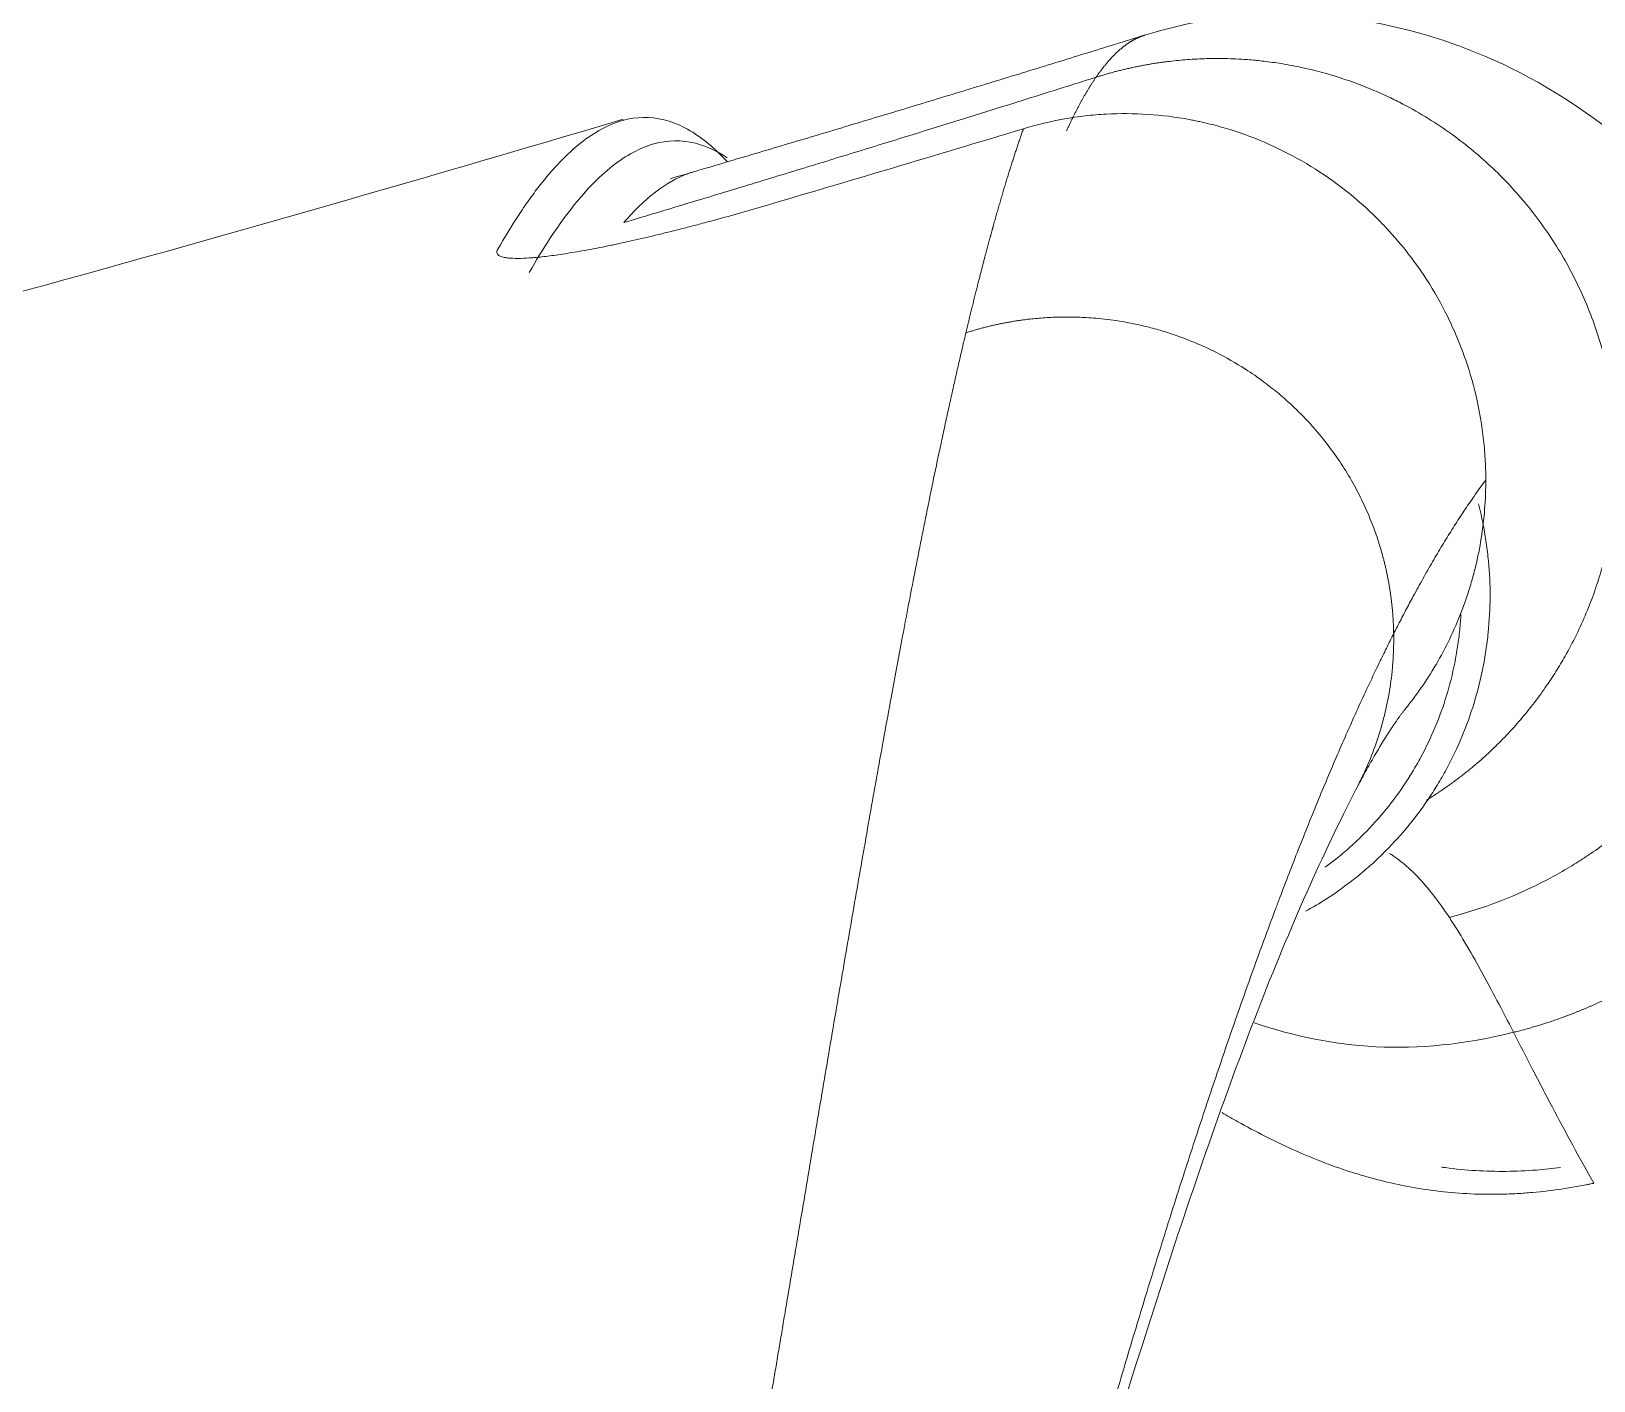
# Model space of a CAD drawing. Header units: millimetres. Extents: x 151130 to 215929, y 2134 to 34533.
# Drawn here: x 162833.34 to 162865.3, y 31170.01 to 31197.61 of the extents above; entities that cross this region are included whole.
import ezdxf

# ---------------------------------------------------------------- set-up
doc = ezdxf.new("R2010")
doc.units = ezdxf.units.MM
doc.layers.add('1', color=7, linetype='Continuous')

# ---------------------------------------------------------------- blocks, each defined once
blk = doc.blocks.new('SILLA GO 34006A')
at = {"layer": '1', "color": 0, "linetype": 'Continuous', "lineweight": 18}
for points, knots in [([(220.407, 398.684), (219.741, 399.956), (218.407, 402.893), (215.761, 410.461), (213.772, 417.367), (212.45, 422.56)], [0, 0, 0, 0, 0.253056, 0.505914, 1, 1, 1, 1]), ([(15.971, 412.712), (25.287, 412.705), (44.862, 412.282), (75.606, 410.26), (105.942, 406.79), (135.386, 402.062), (163.485, 396.339), (186.936, 390.508), (200.967, 386.494), (205.304, 385.204)], [0, 0, 0, 0, 0.145172, 0.305485, 0.480807, 0.622053, 0.771552, 0.929187, 1, 1, 1, 1]), ([(225.151, 406.966), (225.148, 406.967), (225.145, 406.968), (225.138, 406.969), (225.129, 406.971), (225.106, 406.976), (225.061, 406.985), (224.97, 407.003), (224.892, 407.018), (224.736, 407.047), (224.631, 407.064), (224.317, 407.112), (224.002, 407.15), (223.686, 407.172), (223.527, 407.181), (223.474, 407.184), (223.368, 407.188), (223.316, 407.189), (223.052, 407.195), (222.842, 407.193), (222.214, 407.164), (221.8, 407.116), (221.183, 407.002), (220.979, 406.957), (220.673, 406.879), (220.521, 406.838), (220.369, 406.792), (220.268, 406.761), (220.217, 406.746), (219.764, 406.599), (219.373, 406.446), (218.61, 406.102), (218.239, 405.912), (217.765, 405.647), (217.657, 405.585), (217.549, 405.521)], [0, 0, 0, 0, 0.00124, 0.00124, 0.00248, 0.004961, 0.009922, 0.019843, 0.039686, 0.039686, 0.079373, 0.079373, 0.158746, 0.198432, 0.198432, 0.218276, 0.218276, 0.238119, 0.238119, 0.317492, 0.317492, 0.476238, 0.476238, 0.555611, 0.555611, 0.595297, 0.61514, 0.61514, 0.634984, 0.634984, 0.79373, 0.79373, 0.952475, 0.952475, 1, 1, 1, 1]), ([(223.512, 403.879), (223.64, 404.128), (223.77, 404.381), (223.969, 404.766), (224.035, 404.895), (224.17, 405.153), (224.238, 405.282), (224.579, 405.93), (224.862, 406.447), (225.151, 406.966)], [0, 0, 0, 0, 0.25, 0.25, 0.375, 0.375, 0.5, 0.5, 1, 1, 1, 1]), ([(222.199, 401.529), (222.305, 401.69), (222.411, 401.861), (222.625, 402.224), (222.733, 402.414), (223.061, 403.009), (223.283, 403.436), (223.512, 403.879)], [0, 0, 0, 0, 0.25, 0.25, 0.5, 0.5, 1, 1, 1, 1]), ([(219.259, 401.404), (219.403, 401.324), (219.545, 401.24), (219.887, 401.02), (220.084, 400.879), (220.37, 400.652), (220.464, 400.573), (220.601, 400.452), (220.647, 400.41), (220.737, 400.327), (220.781, 400.285), (220.999, 400.071), (221.164, 399.893), (221.475, 399.52), (221.621, 399.326), (221.826, 399.024), (221.925, 398.87), (222.019, 398.711), (222.08, 398.605), (222.11, 398.551), (222.256, 398.28), (222.362, 398.059), (222.55, 397.608), (222.632, 397.379), (222.775, 396.913), (222.835, 396.676), (222.896, 396.374), (222.907, 396.314), (222.929, 396.192), (222.939, 396.131), (222.966, 395.948), (222.981, 395.826), (223.018, 395.459), (223.031, 395.215), (223.033, 394.727), (223.021, 394.483), (222.987, 394.117), (222.965, 393.934), (222.937, 393.751), (222.916, 393.629), (222.905, 393.568), (222.865, 393.36), (222.832, 393.213), (222.796, 393.069)], [0, 0, 0, 0, 0.051347, 0.051347, 0.12658, 0.12658, 0.164197, 0.164197, 0.183005, 0.183005, 0.201813, 0.201813, 0.277046, 0.277046, 0.35228, 0.35228, 0.389896, 0.408704, 0.408704, 0.427513, 0.427513, 0.502746, 0.502746, 0.577979, 0.577979, 0.653212, 0.653212, 0.672021, 0.672021, 0.690829, 0.690829, 0.728446, 0.728446, 0.803679, 0.803679, 0.878912, 0.878912, 0.916529, 0.935337, 0.935337, 0.954145, 0.954145, 1, 1, 1, 1]), ([(220.976, 400.222), (221.001, 400.237), (221.027, 400.254), (221.107, 400.307), (221.161, 400.347), (221.27, 400.433), (221.325, 400.48), (221.434, 400.579), (221.597, 400.739), (221.761, 400.928), (221.98, 401.209), (222.089, 401.363), (222.199, 401.529)], [0, 0, 0, 0, 0.062793, 0.062793, 0.19668, 0.19668, 0.330566, 0.330566, 0.464453, 0.732227, 0.732227, 1, 1, 1, 1]), ([(222.436, 395.324), (222.431, 395.431), (222.422, 395.538), (222.4, 395.759), (222.386, 395.873), (222.36, 396.044), (222.351, 396.101), (222.331, 396.215), (222.321, 396.271), (222.264, 396.553), (222.208, 396.774), (222.075, 397.21), (221.998, 397.424), (221.823, 397.844), (221.725, 398.05), (221.588, 398.304), (221.56, 398.354), (221.503, 398.454), (221.474, 398.503), (221.385, 398.65), (221.324, 398.746), (221.133, 399.028), (220.997, 399.209), (220.706, 399.557), (220.553, 399.724), (220.349, 399.923), (220.308, 399.963), (220.224, 400.04), (220.182, 400.079), (220.053, 400.193), (219.966, 400.266), (219.806, 400.393), (219.735, 400.448), (219.662, 400.501)], [0, 0, 0, 0, 0.053003, 0.053003, 0.109388, 0.109388, 0.137581, 0.137581, 0.165774, 0.165774, 0.278545, 0.278545, 0.391317, 0.391317, 0.504088, 0.504088, 0.532281, 0.532281, 0.560474, 0.560474, 0.616859, 0.616859, 0.729631, 0.729631, 0.842402, 0.842402, 0.870595, 0.870595, 0.898788, 0.898788, 0.955173, 0.955173, 1, 1, 1, 1]), ([(221.295, 397.269), (221.355, 397.195), (221.414, 397.119), (221.502, 397.002), (221.532, 396.961), (221.59, 396.88), (221.676, 396.757), (221.758, 396.632), (221.917, 396.38), (222.015, 396.207), (222.198, 395.856), (222.282, 395.677), (222.436, 395.311), (222.506, 395.124), (222.585, 394.886), (222.6, 394.838), (222.629, 394.742), (222.644, 394.694), (222.685, 394.549), (222.711, 394.453), (222.781, 394.162), (222.82, 393.967), (222.882, 393.575), (222.905, 393.378), (222.937, 392.981), (222.944, 392.782), (222.944, 392.582)], [0, 0, 0, 0, 0.056798, 0.056798, 0.086273, 0.086273, 0.115749, 0.174699, 0.174699, 0.292599, 0.292599, 0.410499, 0.410499, 0.528399, 0.528399, 0.557874, 0.557874, 0.587349, 0.587349, 0.646299, 0.646299, 0.7642, 0.7642, 0.8821, 0.8821, 1, 1, 1, 1]), ([(222.944, 392.582), (222.944, 392.509), (222.943, 392.437), (222.939, 392.291), (222.935, 392.218), (222.922, 392), (222.91, 391.856), (222.859, 391.425), (222.81, 391.142), (222.678, 390.581), (222.596, 390.304), (222.473, 389.962), (222.448, 389.894), (222.395, 389.759), (222.367, 389.691), (222.282, 389.492), (222.222, 389.361), (222.031, 388.974), (221.889, 388.724), (221.577, 388.242), (221.408, 388.01), (221.201, 387.758), (221.177, 387.73), (221.131, 387.675), (221.06, 387.593), (220.988, 387.512), (220.841, 387.354), (220.741, 387.251), (220.432, 386.953), (220.215, 386.768), (219.762, 386.421), (219.524, 386.26), (219.028, 385.965), (218.773, 385.834), (218.253, 385.602), (217.987, 385.502), (217.579, 385.375), (217.442, 385.337), (217.234, 385.285), (217.129, 385.261), (217.024, 385.239), (216.953, 385.224), (216.918, 385.218), (216.599, 385.158), (216.316, 385.123), (215.749, 385.086), (215.465, 385.085), (215.039, 385.108), (214.825, 385.126), (214.612, 385.153), (214.469, 385.174), (214.398, 385.185), (214.044, 385.248), (213.764, 385.315), (213.487, 385.398)], [0, 0, 0, 0, 0.015625, 0.015625, 0.03125, 0.03125, 0.0625, 0.0625, 0.125, 0.125, 0.1875, 0.1875, 0.203125, 0.203125, 0.21875, 0.21875, 0.25, 0.25, 0.3125, 0.3125, 0.375, 0.375, 0.382812, 0.382812, 0.390625, 0.40625, 0.40625, 0.4375, 0.4375, 0.5, 0.5, 0.5625, 0.5625, 0.625, 0.625, 0.6875, 0.6875, 0.71875, 0.71875, 0.734375, 0.742187, 0.742187, 0.75, 0.75, 0.8125, 0.8125, 0.875, 0.875, 0.90625, 0.921875, 0.921875, 0.9375, 0.9375, 1, 1, 1, 1]), ([(203.379, 388.34), (203.663, 387.844), (203.946, 387.412), (204.513, 386.685), (204.796, 386.389), (205.363, 385.941), (205.647, 385.788), (206.213, 385.63), (206.497, 385.625), (206.996, 385.751), (207.212, 385.849), (207.427, 385.993)], [0, 0, 0, 0, 0.210062, 0.210062, 0.420124, 0.420124, 0.630186, 0.630186, 0.840248, 0.840248, 1, 1, 1, 1]), ([(202.737, 387.865), (202.722, 387.891), (202.711, 387.937), (202.736, 387.973), (202.78, 388.004), (202.811, 388.016), (202.872, 388.031), (202.895, 388.035), (202.944, 388.042), (202.972, 388.045), (203.06, 388.051), (203.194, 388.053), (203.363, 388.044), (203.548, 388.029), (203.65, 388.018), (203.815, 387.998), (203.872, 387.991), (203.989, 387.974), (204.049, 387.965), (204.235, 387.936), (204.496, 387.892), (204.783, 387.837), (204.971, 387.799), (205.009, 387.791), (205.086, 387.775), (205.125, 387.767), (205.242, 387.742), (205.322, 387.725), (205.564, 387.671), (205.729, 387.633), (206.068, 387.553), (206.241, 387.51), (206.507, 387.443), (206.641, 387.409), (206.778, 387.373), (206.869, 387.349), (206.916, 387.336), (207.147, 387.275), (207.333, 387.224), (207.708, 387.118), (207.896, 387.064), (208.085, 387.009)], [0, 0, 0, 0, 0.0625, 0.125, 0.125, 0.1875, 0.1875, 0.21875, 0.21875, 0.25, 0.25, 0.3125, 0.375, 0.375, 0.4375, 0.4375, 0.46875, 0.46875, 0.5, 0.5, 0.5625, 0.625, 0.625, 0.640625, 0.640625, 0.65625, 0.65625, 0.6875, 0.6875, 0.75, 0.75, 0.8125, 0.8125, 0.84375, 0.859375, 0.859375, 0.875, 0.875, 0.9375, 0.9375, 1, 1, 1, 1]), ([(207.427, 386.07), (207.424, 386.067), (207.422, 386.064), (207.276, 385.908), (207.134, 385.775), (206.707, 385.435), (206.422, 385.288), (205.854, 385.146), (205.57, 385.152), (205.002, 385.311), (204.719, 385.465), (204.152, 385.914), (203.868, 386.21), (203.514, 386.665), (203.444, 386.761), (203.302, 386.959), (203.231, 387.063), (203.019, 387.386), (202.878, 387.618), (202.737, 387.865)], [0, 0, 0, 0, 0.00177, 0.00177, 0.092518, 0.092518, 0.274014, 0.274014, 0.455511, 0.455511, 0.637007, 0.637007, 0.818504, 0.818504, 0.863878, 0.863878, 0.909252, 0.909252, 1, 1, 1, 1]), ([(205.315, 387.318), (205.533, 387.066), (205.751, 386.856), (206.187, 386.522), (206.405, 386.398), (206.661, 386.306), (206.698, 386.293), (206.735, 386.282)], [0, 0, 0, 0, 0.46075, 0.46075, 0.9215, 0.9215, 1, 1, 1, 1]), ([(213.488, 385.399), (212.588, 385.671), (211.688, 385.941), (209.888, 386.478), (208.987, 386.745), (208.085, 387.009)], [0, 0, 0, 0, 0.5, 0.5, 1, 1, 1, 1]), ([(215.858, 383.52), (217.317, 383.05), (219.676, 382.861), (223.25, 383.889), (225.043, 385.045), (225.956, 385.814)], [0, 0, 0, 0, 0.438033, 0.704345, 1, 1, 1, 1])]:
    blk.add_open_spline(points, degree=3, knots=knots, dxfattribs=at)
at = {"layer": '1', "color": 0, "linetype": 'Continuous', "lineweight": 13}
for points, knots in [([(212.618, 421.311), (212.651, 421.186), (212.716, 420.937), (212.847, 420.435), (213.012, 419.808), (213.211, 419.058), (213.411, 418.313), (213.61, 417.574), (213.81, 416.84), (214.009, 416.111), (214.209, 415.389), (214.409, 414.672), (214.61, 413.962), (214.81, 413.258), (215.011, 412.56), (215.212, 411.869), (215.413, 411.185), (215.614, 410.507), (215.816, 409.837), (216.017, 409.174), (216.219, 408.518), (216.433, 407.834), (216.714, 406.945), (217.064, 405.866), (217.471, 404.646), (217.879, 403.462), (218.271, 402.362), (218.556, 401.591), (218.83, 400.865), (219.121, 400.11), (219.522, 399.113), (219.867, 398.296), (220.143, 397.665), (220.351, 397.204), (220.559, 396.755), (220.746, 396.361), (220.914, 396.019), (221.011, 395.824), (221.06, 395.726)], [0, 0, 0, 0, 0.011786, 0.023573, 0.047558, 0.071547, 0.095542, 0.119539, 0.14354, 0.167542, 0.191545, 0.215549, 0.239551, 0.263555, 0.287562, 0.311573, 0.335589, 0.35961, 0.383636, 0.407667, 0.431704, 0.455746, 0.483802, 0.531912, 0.580043, 0.628194, 0.676366, 0.718536, 0.728579, 0.772782, 0.821029, 0.869301, 0.893448, 0.917601, 0.941761, 0.965927, 0.982962, 1, 1, 1, 1]), ([(212.311, 389.575), (212.301, 389.617), (212.281, 389.703), (212.25, 389.834), (212.218, 389.97), (212.186, 390.109), (212.153, 390.253), (212.119, 390.402), (212.084, 390.555), (212.049, 390.712), (212.013, 390.874), (211.976, 391.04), (211.938, 391.211), (211.9, 391.387), (211.861, 391.567), (211.734, 392.156), (211.53, 393.137), (211.257, 394.513), (211.011, 395.8), (210.763, 397.136), (210.506, 398.55), (210.236, 400.074), (209.975, 401.571), (209.711, 403.111), (209.439, 404.706), (209.159, 406.364), (208.883, 408.008), (208.688, 409.168), (208.575, 409.837), (208.545, 410.019), (208.514, 410.202), (208.483, 410.385), (208.452, 410.568), (208.421, 410.751), (208.39, 410.934), (208.359, 411.117), (208.329, 411.3), (208.298, 411.483), (208.267, 411.667), (208.236, 411.85), (208.205, 412.033), (208.173, 412.217), (208.142, 412.4), (208.111, 412.584), (208.08, 412.767), (208.049, 412.95), (208.018, 413.134), (207.987, 413.317), (207.955, 413.501), (207.924, 413.684), (207.893, 413.868), (207.861, 414.051), (207.83, 414.235), (207.799, 414.418), (207.767, 414.602), (207.736, 414.785), (207.704, 414.969), (207.673, 415.152), (207.641, 415.336), (207.61, 415.519), (207.578, 415.703), (207.547, 415.886), (207.515, 416.069), (207.483, 416.252), (207.452, 416.436), (207.42, 416.619), (207.388, 416.802), (207.357, 416.985), (207.325, 417.168), (207.293, 417.351), (207.261, 417.534), (207.229, 417.717), (207.197, 417.9), (207.176, 418.022), (207.165, 418.083)], [0, 0, 0, 0, 0.006261, 0.01268, 0.019255, 0.025988, 0.032877, 0.039923, 0.047126, 0.054484, 0.062, 0.069671, 0.077498, 0.085481, 0.09362, 0.101914, 0.164392, 0.221127, 0.272152, 0.317494, 0.37487, 0.429738, 0.482113, 0.532009, 0.587642, 0.64178, 0.694433, 0.745609, 0.751308, 0.756998, 0.762682, 0.768357, 0.774025, 0.779686, 0.785339, 0.790985, 0.796623, 0.802253, 0.807876, 0.813492, 0.8191, 0.8247, 0.830293, 0.835879, 0.841457, 0.847028, 0.852591, 0.858147, 0.863695, 0.869236, 0.874769, 0.880295, 0.885814, 0.891325, 0.896829, 0.902325, 0.907814, 0.913295, 0.91877, 0.924236, 0.929696, 0.935148, 0.940592, 0.94603, 0.95146, 0.956882, 0.962298, 0.967706, 0.973106, 0.9785, 0.983886, 0.989264, 0.994636, 1, 1, 1, 1]), ([(222.035, 406.636), (222.063, 406.64), (222.091, 406.644), (222.326, 406.675), (222.533, 406.695), (223.154, 406.733), (223.567, 406.728), (224.144, 406.683), (224.309, 406.665), (224.475, 406.644)], [0, 0, 0, 0, 0.033953, 0.033953, 0.287809, 0.287809, 0.795519, 0.795519, 1, 1, 1, 1]), ([(229.076, 389.396), (229.094, 389.422), (229.236, 389.628), (229.484, 390.02), (229.788, 390.584), (230.046, 391.154), (230.261, 391.723), (230.44, 392.309), (230.582, 392.913), (230.685, 393.54), (230.745, 394.17), (230.761, 394.799), (230.736, 395.423), (230.672, 396.008), (230.579, 396.558), (230.46, 397.076), (230.31, 397.591), (230.129, 398.103), (229.917, 398.606), (229.675, 399.099), (229.448, 399.499), (229.249, 399.816), (229.088, 400.057), (228.915, 400.299), (228.729, 400.541), (228.533, 400.782), (228.324, 401.02), (228.104, 401.255), (227.872, 401.485), (227.63, 401.71), (227.378, 401.929), (227.116, 402.14), (226.801, 402.376), (226.436, 402.625), (226.021, 402.878), (225.611, 403.101), (225.316, 403.243), (225.14, 403.322), (225.082, 403.348), (225.024, 403.373), (224.966, 403.398), (224.909, 403.422), (224.851, 403.445), (224.794, 403.468), (224.738, 403.491), (224.681, 403.513), (224.625, 403.534), (224.569, 403.555), (224.514, 403.576), (224.458, 403.596), (224.403, 403.615), (224.348, 403.634), (224.294, 403.653), (224.24, 403.671), (224.186, 403.688), (224.132, 403.705), (224.079, 403.722), (224.026, 403.738), (223.973, 403.754), (223.921, 403.77), (223.869, 403.785), (223.817, 403.799), (223.765, 403.814), (223.714, 403.828), (223.663, 403.841), (223.613, 403.854), (223.562, 403.867), (223.529, 403.875), (223.512, 403.879)], [0, 0, 0, 0, 0.005233, 0.041087, 0.076225, 0.110543, 0.143943, 0.176346, 0.211293, 0.246195, 0.280972, 0.315538, 0.34982, 0.383763, 0.412509, 0.441669, 0.471166, 0.500944, 0.53093, 0.561035, 0.591174, 0.606633, 0.622532, 0.638843, 0.655532, 0.672563, 0.689902, 0.707522, 0.72539, 0.743473, 0.761733, 0.780129, 0.79863, 0.82612, 0.8526, 0.878078, 0.902591, 0.906095, 0.909572, 0.913024, 0.91645, 0.919851, 0.923227, 0.926578, 0.929904, 0.933205, 0.936482, 0.939734, 0.942963, 0.946167, 0.949348, 0.952506, 0.95564, 0.958752, 0.96184, 0.964907, 0.96795, 0.970972, 0.973971, 0.976948, 0.979904, 0.982838, 0.985751, 0.988643, 0.991513, 0.994363, 0.997192, 1, 1, 1, 1]), ([(225.741, 385.634), (225.776, 385.663), (225.812, 385.692), (226.078, 385.916), (226.3, 386.121), (226.619, 386.448), (226.722, 386.56), (226.849, 386.703), (226.874, 386.732), (226.924, 386.79), (226.998, 386.877), (227.07, 386.966), (227.307, 387.263), (227.484, 387.509), (227.811, 388.016), (227.962, 388.278), (228.169, 388.681), (228.267, 388.886), (228.373, 389.13), (228.417, 389.236), (228.446, 389.307), (228.46, 389.342), (228.585, 389.663), (228.682, 389.95), (228.844, 390.532), (228.911, 390.826), (229.014, 391.42), (229.051, 391.72), (229.079, 392.099), (229.084, 392.175), (229.089, 392.29), (229.091, 392.328), (229.094, 392.404), (229.095, 392.442), (229.099, 392.633), (229.098, 392.785), (229.086, 393.239), (229.062, 393.539), (228.985, 394.137), (228.932, 394.434), (228.83, 394.876), (228.792, 395.023), (228.729, 395.243), (228.707, 395.316), (228.661, 395.462), (228.638, 395.534), (228.515, 395.895), (228.403, 396.176), (228.153, 396.725), (228.014, 396.993), (227.71, 397.515), (227.545, 397.769), (227.321, 398.079), (227.275, 398.14), (227.183, 398.262), (227.136, 398.322), (226.993, 398.5), (226.895, 398.615), (226.593, 398.955), (226.381, 399.17), (225.938, 399.58), (225.706, 399.774), (225.342, 400.048), (225.218, 400.137), (225.028, 400.266), (224.964, 400.308), (224.836, 400.391), (224.771, 400.432), (224.445, 400.63), (224.179, 400.775), (223.634, 401.037), (223.355, 401.155), (222.786, 401.363), (222.496, 401.453), (222.199, 401.529)], [0, 0, 0, 0, 0.006862, 0.006862, 0.052004, 0.052004, 0.074576, 0.074576, 0.080218, 0.080218, 0.085861, 0.097147, 0.097147, 0.14229, 0.14229, 0.187432, 0.187432, 0.210004, 0.221289, 0.226932, 0.226932, 0.232575, 0.232575, 0.277718, 0.277718, 0.32286, 0.32286, 0.368003, 0.368003, 0.379289, 0.379289, 0.384931, 0.384931, 0.390574, 0.390574, 0.413146, 0.413146, 0.458288, 0.458288, 0.503431, 0.503431, 0.526002, 0.526002, 0.537288, 0.537288, 0.548573, 0.548573, 0.593716, 0.593716, 0.638859, 0.638859, 0.684001, 0.684001, 0.695287, 0.695287, 0.706573, 0.706573, 0.729144, 0.729144, 0.774287, 0.774287, 0.819429, 0.819429, 0.842001, 0.842001, 0.853286, 0.853286, 0.864572, 0.864572, 0.909715, 0.909715, 0.954857, 0.954857, 1, 1, 1, 1]), ([(221.735, 399.13), (221.74, 399.127), (221.778, 399.103), (221.848, 399.059), (221.944, 398.996), (222.041, 398.932), (222.137, 398.865), (222.234, 398.796), (222.33, 398.725), (222.499, 398.597), (222.737, 398.404), (223.039, 398.134), (223.337, 397.84), (223.63, 397.52), (223.907, 397.183), (224.158, 396.84), (224.376, 396.51), (224.591, 396.151), (224.801, 395.753), (225.003, 395.307), (225.175, 394.857), (225.319, 394.407), (225.433, 393.96), (225.521, 393.52), (225.588, 393.046), (225.63, 392.536), (225.639, 391.985), (225.61, 391.436), (225.545, 390.892), (225.444, 390.356), (225.31, 389.835), (225.142, 389.325), (224.94, 388.826), (224.703, 388.334), (224.431, 387.855), (224.124, 387.391), (223.798, 386.966), (223.455, 386.572), (223.093, 386.205), (222.689, 385.846), (222.247, 385.503), (221.766, 385.181), (221.333, 384.934), (220.946, 384.741), (220.596, 384.585), (220.184, 384.426), (219.714, 384.275), (219.234, 384.153), (218.792, 384.069), (218.43, 384.019), (218.063, 383.982), (217.674, 383.961), (217.248, 383.962), (216.852, 383.981), (216.585, 384.007), (216.433, 384.026), (216.388, 384.031), (216.343, 384.037), (216.299, 384.044), (216.254, 384.05), (216.209, 384.057), (216.165, 384.064), (216.121, 384.071), (216.077, 384.078), (216.032, 384.086), (215.988, 384.094), (215.945, 384.102), (215.901, 384.11), (215.857, 384.119), (215.814, 384.127), (215.771, 384.136), (215.727, 384.145), (215.684, 384.155), (215.641, 384.164), (215.598, 384.174), (215.556, 384.184), (215.513, 384.194), (215.471, 384.205), (215.429, 384.215), (215.387, 384.226), (215.345, 384.237), (215.303, 384.248), (215.261, 384.26), (215.22, 384.271), (215.178, 384.283), (215.137, 384.295), (215.096, 384.307), (215.055, 384.32), (215.014, 384.332), (214.987, 384.341), (214.974, 384.345)], [0, 0, 0, 0, 0.000825, 0.005611, 0.01045, 0.015344, 0.020293, 0.025297, 0.030355, 0.03547, 0.052014, 0.069093, 0.086707, 0.104851, 0.123945, 0.141911, 0.158605, 0.173901, 0.194812, 0.21547, 0.235796, 0.255714, 0.275163, 0.294091, 0.312439, 0.335626, 0.358833, 0.382016, 0.405117, 0.428078, 0.450844, 0.473192, 0.495895, 0.518901, 0.542149, 0.565578, 0.589136, 0.609816, 0.631586, 0.654345, 0.677994, 0.702401, 0.727416, 0.740927, 0.757134, 0.775836, 0.796788, 0.819499, 0.838368, 0.853688, 0.865721, 0.885011, 0.902938, 0.919582, 0.935035, 0.936948, 0.938858, 0.940766, 0.94267, 0.944571, 0.94647, 0.948365, 0.950257, 0.952146, 0.954032, 0.955914, 0.957793, 0.959669, 0.961541, 0.963409, 0.965275, 0.967136, 0.968994, 0.970849, 0.972699, 0.974546, 0.97639, 0.97823, 0.980065, 0.981898, 0.983726, 0.98555, 0.987371, 0.989187, 0.991, 0.992808, 0.994612, 0.996412, 0.998208, 1, 1, 1, 1]), ([(220.347, 398.798), (220.394, 398.707), (220.515, 398.455), (220.686, 398.032), (220.844, 397.527), (220.96, 397.016), (221.013, 396.646), (221.035, 396.423), (221.041, 396.346), (221.047, 396.27), (221.051, 396.193), (221.055, 396.116), (221.058, 396.038), (221.06, 395.961), (221.061, 395.883), (221.061, 395.805), (221.061, 395.753), (221.06, 395.726)], [0, 0, 0, 0, 0.096167, 0.262869, 0.42901, 0.59387, 0.756804, 0.780844, 0.804949, 0.829119, 0.853352, 0.877646, 0.902002, 0.926416, 0.950888, 0.975416, 1, 1, 1, 1]), ([(221.06, 395.726), (221.06, 395.713), (221.06, 395.687), (221.059, 395.647), (221.057, 395.607), (221.056, 395.568), (221.054, 395.528), (221.052, 395.488), (221.05, 395.448), (221.048, 395.408), (221.045, 395.369), (221.042, 395.329), (221.039, 395.289), (221.035, 395.249), (221.031, 395.209), (221.027, 395.169), (221.023, 395.129), (221.019, 395.089), (221.014, 395.049), (221.009, 395.009), (221.004, 394.969), (220.998, 394.929), (220.992, 394.889), (220.986, 394.849), (220.98, 394.809), (220.973, 394.769), (220.967, 394.729), (220.96, 394.689), (220.952, 394.649), (220.945, 394.609), (220.937, 394.569), (220.929, 394.53), (220.921, 394.49), (220.912, 394.45), (220.904, 394.41), (220.895, 394.371), (220.885, 394.331), (220.876, 394.291), (220.866, 394.252), (220.856, 394.212), (220.846, 394.173), (220.835, 394.133), (220.824, 394.094), (220.813, 394.054), (220.802, 394.015), (220.79, 393.976), (220.779, 393.937), (220.731, 393.781), (220.636, 393.508), (220.474, 393.121), (220.28, 392.731), (220.053, 392.344), (219.794, 391.964), (219.538, 391.641), (219.295, 391.368), (219.07, 391.138), (218.818, 390.906), (218.591, 390.718), (218.329, 390.518), (217.965, 390.266), (217.521, 390.012), (217.087, 389.809), (216.756, 389.676), (216.44, 389.566), (216.138, 389.478), (215.853, 389.409), (215.584, 389.355), (215.331, 389.314), (215.094, 389.285), (214.824, 389.262), (214.52, 389.248), (214.18, 389.25), (213.855, 389.267), (213.616, 389.292), (213.457, 389.312), (213.373, 389.324), (213.29, 389.338), (213.207, 389.352), (213.123, 389.367), (213.041, 389.383), (212.958, 389.4), (212.876, 389.418), (212.794, 389.438), (212.712, 389.458), (212.631, 389.479), (212.55, 389.501), (212.47, 389.524), (212.39, 389.548), (212.337, 389.565), (212.31, 389.573)], [0, 0, 0, 0, 0.003217, 0.006438, 0.009662, 0.01289, 0.016121, 0.019355, 0.022593, 0.025834, 0.029079, 0.032327, 0.035577, 0.038831, 0.042088, 0.045348, 0.04861, 0.051876, 0.055144, 0.058414, 0.061688, 0.064964, 0.068242, 0.071523, 0.074806, 0.078091, 0.081379, 0.084669, 0.08796, 0.091254, 0.09455, 0.097847, 0.101147, 0.104448, 0.107751, 0.111056, 0.114362, 0.117669, 0.120978, 0.124289, 0.127601, 0.130914, 0.134228, 0.137543, 0.14086, 0.144177, 0.147496, 0.150815, 0.183639, 0.217706, 0.252936, 0.289226, 0.326463, 0.36454, 0.38886, 0.414876, 0.442487, 0.471594, 0.485977, 0.522147, 0.578471, 0.608907, 0.637518, 0.664357, 0.689493, 0.713012, 0.734987, 0.755487, 0.774573, 0.792318, 0.820637, 0.847815, 0.873875, 0.898862, 0.905621, 0.912385, 0.919153, 0.925922, 0.932691, 0.939458, 0.94622, 0.952978, 0.959728, 0.96647, 0.973203, 0.979923, 0.986631, 0.993324, 1, 1, 1, 1]), ([(221.06, 395.726), (221.085, 395.677), (221.136, 395.579), (221.211, 395.433), (221.286, 395.289), (221.361, 395.147), (221.477, 394.93), (221.633, 394.644), (221.831, 394.297), (222.028, 393.961), (222.226, 393.639), (222.424, 393.329), (222.592, 393.077), (222.73, 392.879), (222.837, 392.728), (222.908, 392.631), (222.944, 392.582)], [0, 0, 0, 0, 0.040018, 0.080041, 0.120069, 0.160101, 0.200138, 0.304996, 0.40989, 0.514821, 0.619791, 0.724804, 0.829859, 0.886562, 0.943275, 1, 1, 1, 1]), ([(213.488, 385.399), (213.478, 385.427), (213.458, 385.484), (213.428, 385.572), (213.397, 385.66), (213.367, 385.751), (213.337, 385.842), (213.306, 385.935), (213.276, 386.03), (213.245, 386.126), (213.214, 386.224), (213.183, 386.323), (213.152, 386.424), (213.121, 386.527), (213.089, 386.631), (213.058, 386.736), (213.026, 386.843), (212.995, 386.952), (212.963, 387.062), (212.931, 387.174), (212.899, 387.288), (212.876, 387.369), (212.863, 387.416), (212.859, 387.43), (212.855, 387.445), (212.851, 387.46), (212.846, 387.477), (212.842, 387.494), (212.837, 387.511), (212.832, 387.53), (212.826, 387.549), (212.821, 387.569), (212.815, 387.59), (212.809, 387.612), (212.803, 387.635), (212.797, 387.658), (212.79, 387.682), (212.783, 387.707), (212.776, 387.733), (212.769, 387.76), (212.762, 387.788), (212.754, 387.816), (212.746, 387.845), (212.738, 387.875), (212.73, 387.906), (212.722, 387.938), (212.713, 387.971), (212.704, 388.004), (212.695, 388.039), (212.686, 388.074), (212.676, 388.11), (212.667, 388.147), (212.657, 388.185), (212.647, 388.224), (212.636, 388.264), (212.626, 388.304), (212.615, 388.346), (212.604, 388.389), (212.593, 388.432), (212.582, 388.477), (212.57, 388.522), (212.558, 388.568), (212.546, 388.616), (212.534, 388.664), (212.522, 388.713), (212.509, 388.763), (212.496, 388.815), (212.483, 388.867), (212.47, 388.92), (212.457, 388.974), (212.443, 389.03), (212.429, 389.086), (212.415, 389.144), (212.401, 389.202), (212.387, 389.261), (212.372, 389.322), (212.357, 389.384), (212.342, 389.446), (212.327, 389.51), (212.316, 389.553), (212.311, 389.575)], [0, 0, 0, 0, 0.024882, 0.049899, 0.075051, 0.100338, 0.12576, 0.151316, 0.177007, 0.202832, 0.228791, 0.254884, 0.281112, 0.307473, 0.333968, 0.360597, 0.387359, 0.414255, 0.441284, 0.468446, 0.49574, 0.523168, 0.526268, 0.529548, 0.533008, 0.536649, 0.540469, 0.544469, 0.548649, 0.553009, 0.557549, 0.562269, 0.567169, 0.572248, 0.577508, 0.582947, 0.588567, 0.594366, 0.600345, 0.606503, 0.612842, 0.61936, 0.626058, 0.632936, 0.639994, 0.647231, 0.654648, 0.662244, 0.67002, 0.677976, 0.686111, 0.694426, 0.702921, 0.711594, 0.720448, 0.72948, 0.738692, 0.748084, 0.757655, 0.767405, 0.777334, 0.787442, 0.79773, 0.808197, 0.818843, 0.829668, 0.840672, 0.851856, 0.863218, 0.874759, 0.886479, 0.898378, 0.910455, 0.922711, 0.935146, 0.94776, 0.960552, 0.973523, 0.986672, 1, 1, 1, 1]), ([(205.315, 387.318), (205.539, 387.251), (205.984, 387.118), (206.643, 386.919), (207.289, 386.724), (207.921, 386.532), (208.54, 386.343), (209.146, 386.158), (209.738, 385.976), (210.317, 385.798), (210.882, 385.624), (211.434, 385.453), (211.973, 385.286), (212.5, 385.122), (213.015, 384.961), (213.519, 384.803), (214.013, 384.648), (214.497, 384.495), (214.816, 384.395), (214.974, 384.345)], [0, 0, 0, 0, 0.069511, 0.137651, 0.204421, 0.26982, 0.333847, 0.396505, 0.457791, 0.517707, 0.576252, 0.633427, 0.689243, 0.743785, 0.797154, 0.849433, 0.90069, 0.950913, 1, 1, 1, 1]), ([(214.974, 384.345), (214.969, 384.352), (214.958, 384.367), (214.943, 384.391), (214.927, 384.414), (214.912, 384.437), (214.896, 384.461), (214.881, 384.485), (214.865, 384.51), (214.849, 384.534), (214.834, 384.559), (214.819, 384.585), (214.803, 384.61), (214.788, 384.636), (214.772, 384.662), (214.757, 384.688), (214.741, 384.715), (214.726, 384.741), (214.711, 384.768), (214.695, 384.796), (214.68, 384.823), (214.664, 384.851), (214.649, 384.879), (214.634, 384.908), (214.619, 384.936), (214.603, 384.965), (214.588, 384.994), (214.573, 385.024), (214.557, 385.053), (214.542, 385.083), (214.527, 385.114), (214.512, 385.144), (214.497, 385.175), (214.481, 385.206), (214.466, 385.237), (214.451, 385.268), (214.436, 385.3), (214.421, 385.332), (214.406, 385.364), (214.391, 385.397), (214.379, 385.422), (214.372, 385.437), (214.371, 385.441)], [0, 0, 0, 0, 0.025466, 0.05093, 0.076391, 0.101849, 0.127305, 0.152758, 0.178208, 0.203656, 0.229101, 0.254544, 0.279983, 0.305421, 0.330855, 0.356287, 0.381717, 0.407144, 0.432568, 0.45799, 0.483409, 0.508826, 0.53424, 0.559652, 0.585061, 0.610467, 0.635871, 0.661273, 0.686672, 0.712069, 0.737463, 0.762855, 0.788244, 0.81363, 0.839015, 0.864397, 0.889776, 0.915153, 0.940527, 0.9659, 0.991269, 1, 1, 1, 1]), ([(214.974, 384.345), (214.979, 384.338), (214.989, 384.324), (215.003, 384.303), (215.018, 384.283), (215.032, 384.262), (215.047, 384.242), (215.062, 384.223), (215.076, 384.203), (215.091, 384.184), (215.106, 384.165), (215.12, 384.146), (215.135, 384.128), (215.15, 384.109), (215.164, 384.091), (215.179, 384.073), (215.194, 384.056), (215.209, 384.038), (215.223, 384.021), (215.238, 384.004), (215.253, 383.988), (215.268, 383.971), (215.283, 383.955), (215.297, 383.939), (215.312, 383.924), (215.327, 383.908), (215.342, 383.893), (215.357, 383.878), (215.372, 383.864), (215.387, 383.849), (215.402, 383.835), (215.417, 383.821), (215.432, 383.807), (215.447, 383.794), (215.462, 383.781), (215.477, 383.768), (215.492, 383.755), (215.507, 383.743), (215.522, 383.731), (215.537, 383.719), (215.552, 383.707), (215.567, 383.696), (215.582, 383.684), (215.597, 383.673), (215.612, 383.663), (215.628, 383.652), (215.643, 383.642), (215.658, 383.632), (215.673, 383.622), (215.689, 383.613), (215.704, 383.604), (215.719, 383.595), (215.734, 383.586), (215.75, 383.578), (215.765, 383.57), (215.78, 383.562), (215.796, 383.554), (215.811, 383.547), (215.826, 383.54), (215.842, 383.533), (215.857, 383.526), (215.873, 383.52), (215.888, 383.514), (215.904, 383.508), (215.919, 383.502), (215.935, 383.497), (215.95, 383.492), (215.963, 383.488), (215.971, 383.485), (215.974, 383.484)], [0, 0, 0, 0, 0.014989, 0.029979, 0.044971, 0.059965, 0.07496, 0.089956, 0.104954, 0.119954, 0.134955, 0.149957, 0.16496, 0.179964, 0.194969, 0.209975, 0.224982, 0.23999, 0.254998, 0.270008, 0.285019, 0.30003, 0.315043, 0.330057, 0.345071, 0.360087, 0.375104, 0.390122, 0.405141, 0.420161, 0.435183, 0.450205, 0.465229, 0.480254, 0.49528, 0.510308, 0.525336, 0.540366, 0.555398, 0.57043, 0.585464, 0.6005, 0.615536, 0.630574, 0.645614, 0.660655, 0.675697, 0.690741, 0.705786, 0.720833, 0.735881, 0.750931, 0.765982, 0.781035, 0.796089, 0.811145, 0.826203, 0.841262, 0.856323, 0.871386, 0.88645, 0.901516, 0.916584, 0.931654, 0.946725, 0.961798, 0.976873, 0.99195, 1, 1, 1, 1])]:
    blk.add_open_spline(points, degree=3, knots=knots, dxfattribs=at)
blk.add_open_spline([(218.205, 403.684), (219.776, 404.219), (221.5, 404.389), (223.512, 403.879)], degree=3, dxfattribs=at)
at = {"layer": '1', "color": 0, "linetype": 'Continuous', "lineweight": 18}
for points in [[(221.773, 399.1), (221.783, 399.108), (221.74, 399.151)], [(221.312, 397.248), (220.924, 397.729), (220.337, 398.815)], [(206.263, 386.421), (211.125, 384.992), (215.964, 383.485)]]:
    blk.add_open_spline(points, degree=2, dxfattribs=at)
blk = doc.blocks.new('P.IND.1600x700')
blk.add_blockref('SILLA GO 34006A', (-1239.732, 1536.786))

msp = doc.modelspace()

# ---------------------------------------------------------------- block references
at = {"color": 5, "xscale": -1, "rotation": 180}
msp.add_blockref('P.IND.1600x700', (163879.877, 33117.802), dxfattribs=at)

doc.saveas('drawing.dxf')
